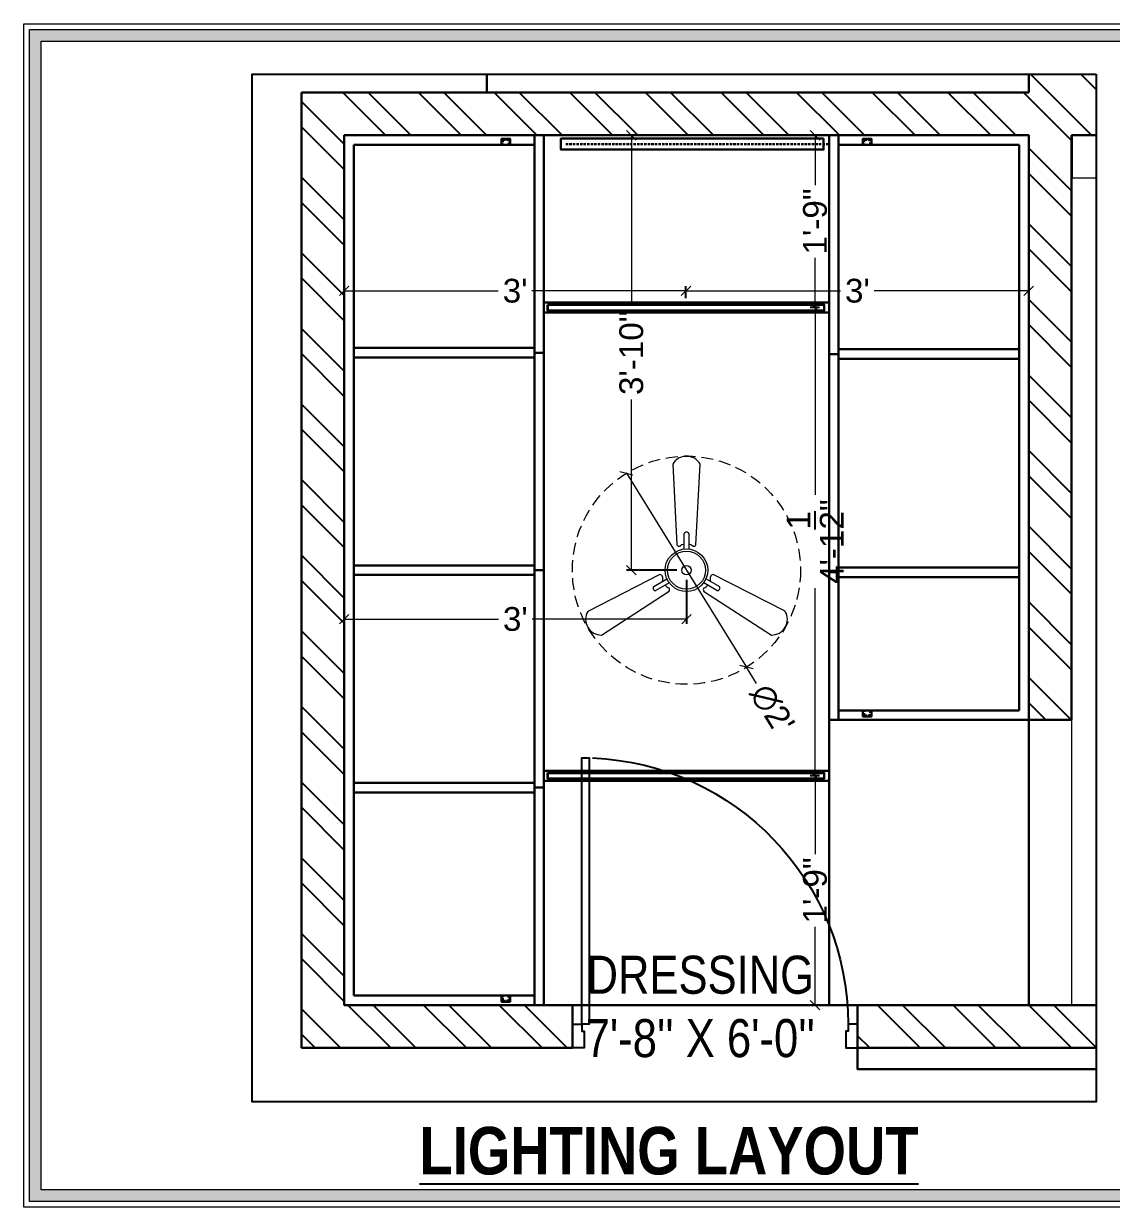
# Model space of a CAD drawing. Header units: millimetres. Extents: x 56222 to 3066687, y -650199 to -121287.
# Drawn here: x 137259.9 to 137374.3, y -183186.8 to -183062.3 of the extents above; entities that cross this region are included whole.
import ezdxf

# ---------------------------------------------------------------- set-up
doc = ezdxf.new("R2010")
doc.units = ezdxf.units.MM
doc.header["$MEASUREMENT"] = 0
doc.header["$PDMODE"] = 35
for name, pattern in [('DASHED', [0.75, 0.5, -0.25]), ('DASHED2', [0.375, 0.25, -0.125]), ('DASHEDX2', [1.5, 1, -0.5])]:
    doc.linetypes.add(name, pattern=pattern)
doc.layers.get('Defpoints').update_dxf_attribs({"color": 220})
for name, color, linetype in [('AR DOOR', 40, 'Continuous'), ('AR ELE-5', 134, 'Continuous'), ('AR HATCH-7', 7, 'Continuous')]:
    doc.layers.add(name, color=color, linetype=linetype)
for name, color, linetype, lineweight in [('dim05', 1, 'Continuous', 13), ('Dimension', 10, 'DASHEDX2', 20), ('Electrical', 84, 'Continuous', 30), ('ELEVATION ( SPIRAL STAIR )', 250, 'Continuous', 9), ('FIRST FLOOR', 7, 'Continuous', 9), ('FIRST FLOOR ( TEXT )', 7, 'Continuous', 9), ('FIRST FLOOR_( PLine )_', 251, 'Continuous', 30), ('FURNITURE', 32, 'Continuous', 9), ('GF FALSE CEILING', 6, 'Continuous', 35), ('GROUND FLOOR', 7, 'Continuous', 9), ('Labelling', 1, 'Continuous', 25), ('wall', 7, 'Continuous', 30), ('XX~SLAB ( BEAM )~ ( DIM )', 7, 'Continuous', 9)]:
    doc.layers.add(name, color=color, linetype=linetype, lineweight=lineweight)
doc.styles.add('Arial', font='arial.ttf')
doc.styles.add('KATHA', font='swissc.ttf')
doc.styles.get("Standard").update_dxf_attribs({"font": 'arial.ttf', "height": 6})
doc.styles.add('style4', font='ARIALN.TTF')
doc.dimstyles.new('ISO-25', dxfattribs={"dimtxt": 2.5, "dimasz": 1, "dimexe": 0.5, "dimexo": 1, "dimtad": 0, "dimdec": 1, "dimlunit": 4, "dimtxsty": 'Standard', "dimblk": 'OBLIQUE', "dimcen": 2.5, "dimclrd": 1, "dimclre": 1, "dimclrt": 5, "dimadec": 0, "dimazin": 0, "dimtfac": 1, "dimtdec": 1, "dimtmove": 0, "dimatfit": 3, "dimfxl": 1, "dimlwd": -1, "dimarcsym": 0})
pattern_1 = [(135, (1295.747, 85.141), (-3.97747564, -3.97747564), []), (135, (1295.747, 87.7925), (-3.97747564, -3.97747564), [])]

# ---------------------------------------------------------------- blocks, each defined once
blk = doc.blocks.new('*U29')
for points in [[(-40, 0), (0, 0), (0, 30), (10, 30), (10, 100), (-40, 100)], [(1160, 0), (1120, 0), (1120, 30), (1110, 30), (1110, 100), (1160, 100)], [(0, 0), (0, -1120), (30, -1120), (30, 0)]]:
    blk.add_lwpolyline(points, close=True)
at = {"layer": 'AR ELE-5', "linetype": 'ByBlock', "ltscale": 15}
blk.add_arc((-1.6, 0.7), 1121.6, 272.373, 359.9653, dxfattribs=at)
blk = doc.blocks.new('RF')
at = {"layer": 'Electrical', "lineweight": 15, "ltscale": 20}
for p, q in [((135236.11, -183534.09), (135236.99, -183551.08)), ((135240.99, -183551.08), (135241.88, -183534.09)), ((135238.49, -183551.93), (135238.49, -183548.69)), ((135239.49, -183548.72), (135239.49, -183551.93)), ((135233.38, -183557.34), (135218.23, -183565.07)), ((135259.76, -183565.06), (135244.6, -183557.34)), ((135232.09, -183559.82), (135234.87, -183558.21)), ((135235.37, -183559.08), (135232.56, -183560.7)), ((135245.4, -183560.68), (135242.62, -183559.08)), ((135243.12, -183558.21), (135245.92, -183559.83)), ((135221.11, -183570.06), (135235.38, -183560.8)), ((135242.6, -183560.8), (135256.87, -183570.06))]:
    blk.add_line(p, q, dxfattribs=at)
at = {"layer": 'Electrical', "linetype": 'DASHED', "lineweight": 15, "ltscale": 5}
blk.add_circle((135238.99, -183556.41), 24, dxfattribs=at)
at = {"layer": 'Electrical', "lineweight": 15, "ltscale": 20}
for centre, major_axis, start_param, end_param in [((135238.99, -183535.72), (2.34, 2.34), -0.272136, 1.842967), ((135238.99, -183548.89), (0.376, 0.376), -0.465536, 1.983618), ((135238.99, -183556.41), (3.18, -3.18), 3.14161, 9.424795), ((135238.99, -183556.41), (2.83, -2.83), 1.749190548672175e-05, 6.283202799085073), ((135237.46, -183550.82), (0.382, 0.382), 2.863014, 4.257784), ((135238.99, -183553.33), (1.71, -1.71), 2.565057, 2.951308), ((135238.99, -183553.33), (1.71, 1.71), 0.19032, 0.57657), ((135240.52, -183550.82), (0.382, -0.382), 5.167028, 6.561799), ((135233.39, -183557.88), (0.382, -0.382), 0.978238, 2.373008), ((135238.99, -183556.41), (0.707, 0.707), 1.570814, 7.853999), ((135244.59, -183557.88), (0.382, -0.382), 2.339416, 3.734186), ((135232.48, -183560.17), (0.376, -0.376), 3.199655, 5.648809), ((135236.33, -183557.95), (1.71, -1.71), 3.855511, 4.241762), ((135236.33, -183557.95), (1.71, -1.71), 4.659452, 5.045703), ((135241.66, -183557.95), (1.71, 1.71), 4.37911, 4.765361), ((135241.66, -183557.95), (1.71, 1.71), 5.183051, 5.569301), ((135245.51, -183560.16), (0.376, 0.376), 3.723254, 6.172408), ((135234.92, -183560.52), (0.382, 0.382), -1.325776, 0.068994), ((135243.07, -183560.52), (0.382, -0.382), 3.072633, 4.467404), ((135221.08, -183566.75), (2.34, -2.34), 3.393055, 5.508159), ((135256.91, -183566.75), (2.34, -2.34), 5.48745, 7.602554)]:
    blk.add_ellipse(centre, major_axis=major_axis, ratio=1, start_param=start_param, end_param=end_param, dxfattribs=at)
blk = doc.blocks.new('_Oblique')
at = {"layer": 'wall', "color": 0, "lineweight": -2}
blk.add_line((-0.5, -0.5), (0.5, 0.5), dxfattribs=at)
blk = doc.blocks.new('*D912')
at = {"layer": 'Defpoints', "color": 0, "lineweight": 30, "transparency": 16777216}
for p in [(137336.87, -183074.05), (137343.16, -183092.17), (137344.63, -183092.17)]:
    blk.add_point(p, dxfattribs=at)
at = {"layer": 'dim05', "color": 1, "linetype": 'Continuous', "lineweight": -2, "transparency": 16777216}
for p, q in [((137337.87, -183074.05), (137343.66, -183074.05)), ((137343.63, -183092.17), (137342.66, -183092.17))]:
    blk.add_line(p, q, dxfattribs=at)
at = {"layer": 'dim05', "color": 1, "linetype": 'Continuous', "transparency": 16777216}
for p, q in [((137343.16, -183074.05), (137343.16, -183079.28)), ((137343.16, -183092.17), (137343.16, -183086.94))]:
    blk.add_line(p, q, dxfattribs=at)
at = {"layer": 'dim05', "color": 1, "transparency": 16777216}
for p, rotation in [((137343.16, -183074.05), 90), ((137343.16, -183092.17), 270)]:
    blk.add_blockref('_Oblique', p, dxfattribs=dict(at, rotation=rotation))
at = {"layer": 'dim05', "color": 5, "lineweight": 25, "transparency": 16777216, "insert": (137343.16, -183083.11), "char_height": 2.5, "attachment_point": 5, "rotation": 90, "style": 'Arial'}
blk.add_mtext('1\'-9"', dxfattribs=at)
blk = doc.blocks.new('*D913')
at = {"layer": 'Defpoints', "color": 0, "lineweight": 30, "transparency": 16777216}
for p in [(137343.16, -183141.42), (137344.63, -183141.42), (137349.13, -183165.55)]:
    blk.add_point(p, dxfattribs=at)
at = {"layer": 'dim05', "color": 1, "linetype": 'Continuous', "lineweight": -2, "transparency": 16777216}
for p, q in [((137343.63, -183141.42), (137342.66, -183141.42)), ((137348.13, -183165.55), (137342.66, -183165.55))]:
    blk.add_line(p, q, dxfattribs=at)
at = {"layer": 'dim05', "color": 1, "linetype": 'Continuous', "transparency": 16777216}
for p, q in [((137343.16, -183141.42), (137343.16, -183149.65)), ((137343.16, -183165.55), (137343.16, -183157.31))]:
    blk.add_line(p, q, dxfattribs=at)
at = {"layer": 'dim05', "color": 1, "transparency": 16777216}
for p, rotation in [((137343.16, -183141.42), 90), ((137343.16, -183165.55), 270)]:
    blk.add_blockref('_Oblique', p, dxfattribs=dict(at, rotation=rotation))
at = {"layer": 'dim05', "color": 5, "lineweight": 25, "transparency": 16777216, "insert": (137343.16, -183153.48), "char_height": 2.5, "attachment_point": 5, "rotation": 90, "style": 'Arial'}
blk.add_mtext('1\'-9"', dxfattribs=at)
blk = doc.blocks.new('*D914')
at = {"layer": 'Defpoints', "color": 0, "lineweight": 30, "transparency": 16777216}
for p in [(137344.63, -183092.17), (137343.16, -183141.42), (137344.63, -183141.42)]:
    blk.add_point(p, dxfattribs=at)
at = {"layer": 'dim05', "color": 1, "linetype": 'Continuous', "lineweight": -2, "transparency": 16777216}
for p, q in [((137343.63, -183092.17), (137342.66, -183092.17)), ((137343.63, -183141.42), (137342.66, -183141.42))]:
    blk.add_line(p, q, dxfattribs=at)
at = {"layer": 'dim05', "color": 1, "linetype": 'Continuous', "transparency": 16777216}
for p, q in [((137343.16, -183092.17), (137343.16, -183111.88)), ((137343.16, -183141.42), (137343.16, -183121.7))]:
    blk.add_line(p, q, dxfattribs=at)
at = {"layer": 'dim05', "color": 1, "transparency": 16777216}
for p, rotation in [((137343.16, -183092.17), 90), ((137343.16, -183141.42), 270)]:
    blk.add_blockref('_Oblique', p, dxfattribs=dict(at, rotation=rotation))
at = {"layer": 'dim05', "color": 5, "lineweight": 25, "transparency": 16777216, "insert": (137343.16, -183116.79), "char_height": 2.5, "attachment_point": 5, "rotation": 90, "style": 'Arial'}
blk.add_mtext('4\'-1{\\H1x;\\S1/2;}"', dxfattribs=at)
blk = doc.blocks.new('*D915')
at = {"layer": 'Defpoints', "color": 0, "lineweight": 30, "transparency": 16777216}
for p in [(137293.63, -183090.41), (137329.58, -183092.18), (137293.63, -183096.53)]:
    blk.add_point(p, dxfattribs=at)
at = {"layer": 'dim05', "color": 1, "linetype": 'Continuous', "lineweight": -2, "transparency": 16777216}
for p, q in [((137293.63, -183095.53), (137293.63, -183089.91)), ((137329.58, -183091.18), (137329.58, -183089.91))]:
    blk.add_line(p, q, dxfattribs=at)
at = {"layer": 'dim05', "color": 1, "linetype": 'Continuous', "transparency": 16777216}
for p, q in [((137293.63, -183090.41), (137309.83, -183090.41)), ((137329.58, -183090.41), (137313.38, -183090.41))]:
    blk.add_line(p, q, dxfattribs=at)
at = {"layer": 'dim05', "color": 1, "transparency": 16777216, "rotation": 180}
blk.add_blockref('_Oblique', (137293.63, -183090.41), dxfattribs=at)
at = {"layer": 'dim05', "color": 1, "transparency": 16777216}
blk.add_blockref('_Oblique', (137329.58, -183090.41), dxfattribs=at)
at = {"layer": 'dim05', "color": 5, "lineweight": 25, "transparency": 16777216, "insert": (137311.61, -183090.41), "char_height": 2.5, "attachment_point": 5, "style": 'Arial'}
blk.add_mtext("3'", dxfattribs=at)
blk = doc.blocks.new('*D916')
at = {"layer": 'Defpoints', "color": 0, "lineweight": 30, "transparency": 16777216}
for p in [(137365.63, -183090.41), (137329.58, -183092.18), (137365.63, -183096.53)]:
    blk.add_point(p, dxfattribs=at)
at = {"layer": 'dim05', "color": 1, "linetype": 'Continuous', "lineweight": -2, "transparency": 16777216}
for p, q in [((137329.58, -183091.18), (137329.58, -183089.91)), ((137365.63, -183095.53), (137365.63, -183089.91))]:
    blk.add_line(p, q, dxfattribs=at)
at = {"layer": 'dim05', "color": 1, "linetype": 'Continuous', "transparency": 16777216}
for p, q in [((137329.58, -183090.41), (137345.83, -183090.41)), ((137365.63, -183090.41), (137349.38, -183090.41))]:
    blk.add_line(p, q, dxfattribs=at)
at = {"layer": 'dim05', "color": 1, "transparency": 16777216, "rotation": 180}
blk.add_blockref('_Oblique', (137329.58, -183090.41), dxfattribs=at)
at = {"layer": 'dim05', "color": 1, "transparency": 16777216}
blk.add_blockref('_Oblique', (137365.63, -183090.41), dxfattribs=at)
at = {"layer": 'dim05', "color": 5, "lineweight": 25, "transparency": 16777216, "insert": (137347.61, -183090.41), "char_height": 2.5, "attachment_point": 5, "style": 'Arial'}
blk.add_mtext("3'", dxfattribs=at)
blk = doc.blocks.new('*D917')
at = {"layer": 'Defpoints', "color": 0, "lineweight": 30, "transparency": 16777216}
for p in [(137323.84, -183074.05), (137329.63, -183074.05), (137329.63, -183119.8)]:
    blk.add_point(p, dxfattribs=at)
at = {"layer": 'dim05', "color": 1, "linetype": 'Continuous', "lineweight": -2, "transparency": 16777216}
for p, q in [((137328.63, -183074.05), (137323.34, -183074.05)), ((137328.63, -183119.8), (137323.34, -183119.8))]:
    blk.add_line(p, q, dxfattribs=at)
at = {"layer": 'dim05', "color": 1, "linetype": 'Continuous', "transparency": 16777216}
for p, q in [((137323.84, -183074.05), (137323.84, -183092)), ((137323.84, -183119.8), (137323.84, -183101.84))]:
    blk.add_line(p, q, dxfattribs=at)
at = {"layer": 'dim05', "color": 1, "transparency": 16777216}
for p, rotation in [((137323.84, -183074.05), 90), ((137323.84, -183119.8), 270)]:
    blk.add_blockref('_Oblique', p, dxfattribs=dict(at, rotation=rotation))
at = {"layer": 'dim05', "color": 5, "lineweight": 25, "transparency": 16777216, "insert": (137323.84, -183096.92), "char_height": 2.5, "attachment_point": 5, "rotation": 90, "style": 'Arial'}
blk.add_mtext('3\'-10"', dxfattribs=at)
blk = doc.blocks.new('*D918')
at = {"layer": 'Defpoints', "color": 0, "lineweight": 30, "transparency": 16777216}
for p in [(137293.63, -183119.8), (137329.63, -183119.8), (137293.63, -183124.94)]:
    blk.add_point(p, dxfattribs=at)
at = {"layer": 'dim05', "color": 1, "linetype": 'Continuous', "lineweight": -2, "transparency": 16777216}
for p, q in [((137293.63, -183120.8), (137293.63, -183125.44)), ((137329.63, -183120.8), (137329.63, -183125.44))]:
    blk.add_line(p, q, dxfattribs=at)
at = {"layer": 'dim05', "color": 1, "linetype": 'Continuous', "transparency": 16777216}
for p, q in [((137293.63, -183124.94), (137309.86, -183124.94)), ((137329.63, -183124.94), (137313.41, -183124.94))]:
    blk.add_line(p, q, dxfattribs=at)
at = {"layer": 'dim05', "color": 1, "transparency": 16777216, "rotation": 180}
blk.add_blockref('_Oblique', (137293.63, -183124.94), dxfattribs=at)
at = {"layer": 'dim05', "color": 1, "transparency": 16777216}
blk.add_blockref('_Oblique', (137329.63, -183124.94), dxfattribs=at)
at = {"layer": 'dim05', "color": 5, "lineweight": 25, "transparency": 16777216, "insert": (137311.63, -183124.94), "char_height": 2.5, "attachment_point": 5, "style": 'Arial'}
blk.add_mtext("3'", dxfattribs=at)
blk = doc.blocks.new('*D919')
at = {"layer": 'Defpoints', "color": 0, "lineweight": 30, "transparency": 16777216}
for p in [(137323.32, -183109.59), (137335.95, -183130)]:
    blk.add_point(p, dxfattribs=at)
at = {"layer": 'dim05', "color": 1, "linetype": 'Continuous', "transparency": 16777216}
for p in [(137323.32, -183109.59), (137337, -183131.7)]:
    blk.add_line(p, (137335.95, -183130), dxfattribs=at)
at = {"layer": 'dim05', "color": 1, "transparency": 16777216}
for p, rotation in [((137323.32, -183109.59), 301.7512079931316), ((137335.95, -183130), 121.7512079931316)]:
    blk.add_blockref('_Oblique', p, dxfattribs=dict(at, rotation=rotation))
at = {"layer": 'dim05', "color": 5, "lineweight": 25, "transparency": 16777216, "insert": (137338.65, -183134.37), "char_height": 2.5, "attachment_point": 5, "rotation": 301.7512, "style": 'Arial'}
blk.add_mtext("∅2'", dxfattribs=at)

msp = doc.modelspace()

# ---------------------------------------------------------------- hatches: boundary and pattern name
at = {"layer": 'AR HATCH-7', "lineweight": 25, "true_color": 0x939598}
h = msp.add_hatch(dxfattribs=at)
h.set_pattern_fill('ANSI32', color=252, scale=15, angle=90)
h.set_pattern_definition(pattern_1)
h.paths.add_polyline_path([(137293.635, -183074.046), (137365.635, -183074.046), (137365.635, -183135.546), (137370.135, -183135.546), (137370.135, -183074.046), (137372.72, -183074.046), (137372.72, -183067.627), (137365.635, -183067.627), (137365.635, -183069.546), (137357.179, -183069.546), (137357.179, -183069.554), (137355.524, -183069.546), (137289.135, -183069.546), (137289.135, -183170.046), (137317.635, -183170.046), (137317.635, -183167.546), (137317.635, -183165.546), (137293.635, -183165.546)])
h = msp.add_hatch(dxfattribs=at)
h.set_pattern_fill('ANSI32', color=252, scale=15, angle=90)
h.set_pattern_definition(pattern_1)
h.paths.add_polyline_path([(137372.72, -183165.546), (137347.635, -183165.546), (137347.635, -183170.046), (137372.72, -183170.046)])
at = {"layer": 'Dimension', "linetype": 'Continuous', "true_color": 0xd39e00}
h = msp.add_hatch(color=42, dxfattribs=at)
h.paths.add_polyline_path([(137260.536, -183062.92), (137260.536, -183186.202), (137435.683, -183186.202), (137435.683, -183062.92)])
h.paths.add_polyline_path([(137261.765, -183064.149), (137434.454, -183064.149), (137434.454, -183184.973), (137261.765, -183184.973)], flags=16)

# ---------------------------------------------------------------- linework, layer by layer
at = {"layer": 'Dimension', "color": 42, "linetype": 'Continuous', "true_color": 0xd39e00}
for points in [[(137259.921, -183062.305), (137436.298, -183062.305), (137436.298, -183186.817), (137259.921, -183186.817)], [(137260.536, -183062.92), (137435.683, -183062.92), (137435.683, -183186.202), (137260.536, -183186.202)], [(137261.765, -183064.149), (137434.454, -183064.149), (137434.454, -183184.973), (137261.765, -183184.973)]]:
    msp.add_lwpolyline(points, close=True, dxfattribs=at)
at = {"layer": 'Electrical', "color": 7, "lineweight": 30}
for points in [[(137344.635, -183092.699), (137314.635, -183092.699), (137314.635, -183091.639), (137344.635, -183091.639)], [(137344.635, -183141.952), (137314.635, -183141.952), (137314.635, -183140.892), (137344.635, -183140.892)]]:
    msp.add_lwpolyline(points, close=True, dxfattribs=at)
at = {"layer": 'Electrical', "color": 175, "lineweight": 30, "ltscale": 8, "true_color": 0x4554a5}
for points in [[(137315.033, -183091.867), (137315.033, -183092.488), (137344.121, -183092.488), (137344.121, -183091.867)], [(137315.052, -183091.885), (137315.052, -183092.47), (137344.102, -183092.47), (137344.102, -183091.885)], [(137315.033, -183141.12), (137315.033, -183141.741), (137344.121, -183141.741), (137344.121, -183141.12)], [(137315.052, -183141.138), (137315.052, -183141.723), (137344.102, -183141.723), (137344.102, -183141.138)]]:
    msp.add_lwpolyline(points, close=True, dxfattribs=at)
at = {"layer": 'ELEVATION ( SPIRAL STAIR )', "color": 9, "lineweight": 30, "true_color": 0xc7c8ca}
msp.add_lwpolyline([(137344.053, -183074.396), (137344.053, -183075.547), (137316.435, -183075.547), (137316.435, -183074.396)], close=True, dxfattribs=at)
at = {"layer": 'FIRST FLOOR'}
for p, q in [((137365.635, -183067.627), (137365.635, -183069.546)), ((137365.635, -183069.546), (137289.135, -183069.546)), ((137289.135, -183069.546), (137289.135, -183170.046)), ((137365.635, -183074.046), (137293.635, -183074.046)), ((137293.635, -183074.046), (137293.635, -183165.546)), ((137365.635, -183074.046), (137365.635, -183135.546)), ((137370.135, -183074.046), (137372.72, -183074.046)), ((137370.135, -183074.046), (137370.135, -183165.546)), ((137365.635, -183135.546), (137370.135, -183135.546)), ((137293.635, -183165.546), (137372.72, -183165.546)), ((137317.635, -183165.546), (137317.635, -183170.046)), ((137347.635, -183165.546), (137347.635, -183170.046)), ((137289.135, -183170.046), (137317.635, -183170.046)), ((137347.635, -183170.046), (137372.72, -183170.046))]:
    msp.add_line(p, q, dxfattribs=at)
at = {"layer": 'FIRST FLOOR_( PLine )_'}
for p, q in [((137365.635, -183067.627), (137365.635, -183069.546)), ((137365.635, -183069.546), (137289.135, -183069.546)), ((137289.135, -183069.546), (137289.135, -183170.046)), ((137293.635, -183165.546), (137293.635, -183074.046)), ((137293.635, -183074.046), (137365.635, -183074.046)), ((137365.635, -183074.046), (137365.635, -183135.546)), ((137370.135, -183135.546), (137370.135, -183074.046)), ((137370.135, -183074.046), (137372.72, -183074.046)), ((137365.635, -183135.546), (137370.135, -183135.546)), ((137317.635, -183165.546), (137293.635, -183165.546)), ((137317.635, -183170.046), (137317.635, -183165.546)), ((137289.135, -183170.046), (137317.635, -183170.046))]:
    msp.add_line(p, q, dxfattribs=at)
msp.add_lwpolyline([(137372.72, -183165.546), (137347.635, -183165.546), (137347.635, -183170.046), (137372.72, -183170.046)], dxfattribs=at)
at = {"layer": 'FURNITURE', "lineweight": 30}
msp.add_line((137308.635, -183069.546), (137308.635, -183067.627), dxfattribs=at)
at = {"layer": 'FURNITURE', "color": 9, "lineweight": 30, "true_color": 0xc7c8ca}
for p, q in [((137313.635, -183165.546), (137313.635, -183074.046)), ((137345.635, -183074.046), (137345.635, -183135.546)), ((137313.635, -183075.046), (137294.635, -183075.046)), ((137294.635, -183075.046), (137294.635, -183164.546)), ((137364.635, -183075.046), (137345.635, -183075.046)), ((137364.635, -183134.546), (137364.635, -183075.046)), ((137294.635, -183096.421), (137313.635, -183096.421)), ((137294.635, -183097.421), (137313.635, -183097.421)), ((137313.635, -183096.921), (137314.635, -183096.921)), ((137345.635, -183097.056), (137344.635, -183097.056)), ((137345.635, -183096.556), (137364.635, -183096.556)), ((137345.635, -183097.556), (137364.635, -183097.556)), ((137294.635, -183119.296), (137313.635, -183119.296)), ((137313.635, -183119.796), (137314.635, -183119.796)), ((137345.635, -183120.019), (137344.635, -183120.019)), ((137345.635, -183119.519), (137364.635, -183119.519)), ((137294.635, -183120.296), (137313.635, -183120.296)), ((137345.635, -183120.519), (137364.635, -183120.519)), ((137345.635, -183134.546), (137364.635, -183134.546)), ((137294.635, -183142.171), (137313.635, -183142.171)), ((137294.635, -183143.171), (137313.635, -183143.171)), ((137313.635, -183142.671), (137314.635, -183142.671)), ((137294.635, -183164.546), (137313.635, -183164.546))]:
    msp.add_line(p, q, dxfattribs=at)
at = {"layer": 'FURNITURE', "color": 3, "linetype": 'DASHED2', "lineweight": 30}
msp.add_line((137316.935, -183074.972), (137344.553, -183074.972), dxfattribs=at)
at = {"layer": 'FURNITURE', "color": 9, "lineweight": 30, "true_color": 0xc7c8ca}
for points in [[(137293.635, -183165.546), (137314.635, -183165.546), (137314.635, -183074.046), (137293.635, -183074.046)], [(137365.635, -183074.046), (137344.635, -183074.046), (137344.635, -183135.546), (137365.635, -183135.546)]]:
    msp.add_lwpolyline(points, close=True, dxfattribs=at)
at = {"layer": 'FURNITURE'}
msp.add_lwpolyline([(137372.72, -183078.546), (137370.229, -183078.546), (137370.229, -183074.046), (137372.72, -183074.046)], dxfattribs=at)
at = {"layer": 'FURNITURE', "lineweight": 30}
for points in [[(137311.081, -183075.053), (137311.081, -183074.412), (137310.188, -183074.412), (137310.188, -183075.053)], [(137349.079, -183075.053), (137349.079, -183074.412), (137348.186, -183074.412), (137348.186, -183075.053)], [(137349.079, -183134.548), (137349.079, -183135.188), (137348.186, -183135.188), (137348.186, -183134.548)], [(137311.081, -183164.548), (137311.081, -183165.188), (137310.188, -183165.188), (137310.188, -183164.548)]]:
    msp.add_lwpolyline(points, close=True, dxfattribs=at)
at = {"layer": 'FURNITURE', "color": 3, "linetype": 'DASHED2', "lineweight": 30}
for points in [[(137310.966, -183075.053), (137310.966, -183074.52), (137310.313, -183074.52), (137310.313, -183075.053)], [(137348.964, -183075.053), (137348.964, -183074.52), (137348.311, -183074.52), (137348.311, -183075.053)], [(137348.964, -183134.548), (137348.964, -183135.081), (137348.311, -183135.081), (137348.311, -183134.548)], [(137310.966, -183164.548), (137310.966, -183165.081), (137310.313, -183165.081), (137310.313, -183164.548)]]:
    msp.add_lwpolyline(points, close=True, dxfattribs=at)
at = {"layer": 'FURNITURE', "lineweight": 30}
msp.add_lwpolyline([(137372.72, -183170.046), (137347.635, -183170.046), (137347.635, -183172.296), (137372.72, -183172.296)], dxfattribs=at)
at = {"layer": 'GF FALSE CEILING', "color": 9, "lineweight": 30, "true_color": 0xc7c8ca}
for points in [[(137293.635, -183074.046), (137365.635, -183074.046), (137365.635, -183165.546), (137293.635, -183165.546)], [(137314.635, -183074.046), (137344.635, -183074.046), (137344.635, -183165.546), (137314.635, -183165.546)]]:
    msp.add_lwpolyline(points, close=True, dxfattribs=at)
at = {"layer": 'XX~SLAB ( BEAM )~ ( DIM )', "color": 252, "lineweight": 25, "true_color": 0x939598}
msp.add_lwpolyline([(137372.72, -183067.627), (137372.72, -183175.721), (137283.951, -183175.721), (137283.951, -183067.627)], close=True, dxfattribs=at)

# ---------------------------------------------------------------- block references
at = {"layer": 'AR DOOR', "linetype": 'ByBlock', "lineweight": -2, "extrusion": (0, 0, -1), "xscale": 0.02500000000004618, "yscale": 0.02500000000004618, "zscale": -0.02500000000004618, "rotation": 180}
msp.add_blockref('*U29', (-137318.635, -183167.546), dxfattribs=at)
at = {"layer": 'GROUND FLOOR', "lineweight": 30, "xscale": 0.5000062497670648, "yscale": 0.5000062497670648, "zscale": 0.5000062497670648}
msp.add_blockref('RF', (69709.293, -91340.445), dxfattribs=at)

# ---------------------------------------------------------------- texts
at = {"layer": 'FIRST FLOOR ( TEXT )', "insert": (137331.086, -183165.712), "char_height": 4, "attachment_point": 5, "style": 'KATHA'}
msp.add_mtext("DRESSING\\P7'-8'' X 6'-0''", dxfattribs=at)
at = {"layer": 'Labelling', "color": 251, "true_color": 0x636466, "insert": (137327.794, -183180.896), "char_height": 5, "attachment_point": 5, "style": 'style4'}
msp.add_mtext_dynamic_manual_height_columns('{\\fArial Narrow|b1|i0|c0|p34;\\LLIGHTING LAYOUT}', width=79.10806, gutter_width=1, heights=[0], dxfattribs=at)

# ---------------------------------------------------------------- dimensions: what is measured, and where the dimension line sits
at = {"layer": 'dim05', "color": 27, "lineweight": 25, "true_color": 0x7d5120}
for base, p1, p2, picture, middle in [((137323.835525968, -183074.045646418), (137329.634720789, -183119.795646418), (137329.634720789, -183074.045646418), '*D917', (137323.835525967, -183096.920646418)), ((137343.1645, -183141.4193), (137344.6347, -183092.1691), (137344.6347, -183141.4193), '*D914', (137343.1645, -183116.7942))]:
    dim = msp.add_linear_dim(base=base, p1=p1, p2=p2, angle=90, dimstyle='ISO-25', override={"dimtxsty": 'Arial', "dimtmove": 1}, dxfattribs=at)
    dim.commit()
    dim.dimension.update_dxf_attribs({"geometry": picture, "text_midpoint": middle})
for base, p1, p2, angle, picture, middle in [((137343.165, -183092.169), (137336.874, -183074.046), (137344.635, -183092.169), 90, '*D912', (137343.165, -183083.107)), ((137343.165, -183141.419), (137349.135, -183165.546), (137344.635, -183141.419), 270, '*D913', (137343.165, -183153.482))]:
    dim = msp.add_linear_dim(base=base, p1=p1, p2=p2, angle=angle, text='1\'-9"', dimstyle='ISO-25', override={"dimtxsty": 'Arial', "dimtmove": 1}, dxfattribs=at)
    dim.commit()
    dim.dimension.update_dxf_attribs({"geometry": picture, "text_midpoint": middle})
for base, p1, p2, picture, middle in [((137293.635, -183090.414), (137329.577, -183092.177), (137293.635, -183096.533), '*D915', (137311.606, -183090.414)), ((137365.635, -183090.414), (137329.577, -183092.177), (137365.635, -183096.533), '*D916', (137347.606, -183090.414)), ((137293.635, -183124.944), (137329.635, -183119.796), (137293.635, -183119.796), '*D918', (137311.635, -183124.944))]:
    dim = msp.add_linear_dim(base=base, p1=p1, p2=p2, dimstyle='ISO-25', override={"dimtxsty": 'Arial', "dimtmove": 1}, dxfattribs=at)
    dim.commit()
    dim.dimension.update_dxf_attribs({"geometry": picture, "text_midpoint": middle})
dim = msp.add_diameter_dim_2p(p1=(137323.32, -183109.592), p2=(137335.95, -183130), dimstyle='ISO-25', override={"dimtxsty": 'Arial', "dimtmove": 1}, dxfattribs=at)
dim.commit()
dim.dimension.update_dxf_attribs({"geometry": '*D919', "text_midpoint": (137338.652, -183134.366)})

doc.saveas('drawing.dxf')
